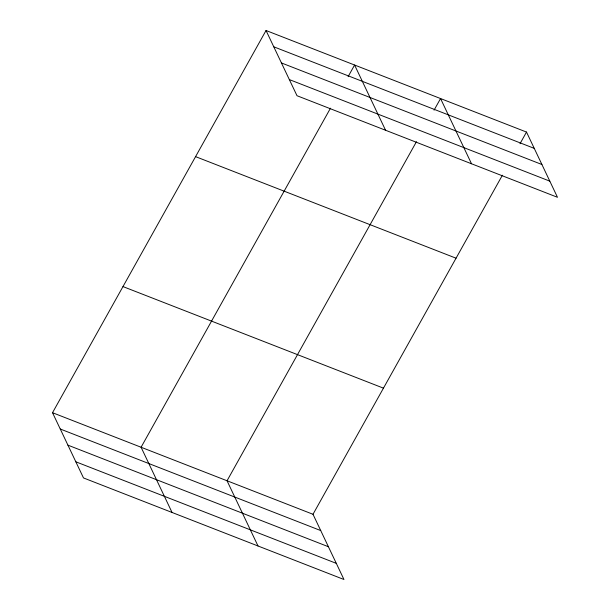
<?xml version="1.0" encoding="UTF-8"?>
<svg xmlns="http://www.w3.org/2000/svg" width="610" height="610" viewBox="0 0 610 610"><rect width="100%" height="100%" fill="white"/><g stroke="black" fill="none" stroke-linecap="round" stroke-linejoin="round"><path stroke-width="0.91" d="M52.521 412.711L312.999 514.283L343.964 579.5L83.494 477.935L52.521 412.711L266.036 30.5L526.506 132.065L557.479 197.289L297.001 95.717L266.036 30.5M330.49 108.183L141.085 447.244L172.05 512.469M348.104 76.646L354.593 65.034L385.566 130.25M416.447 141.703L227.042 480.764L258.007 545.98M434.061 110.166L440.55 98.553L471.522 163.77M312.999 514.283L502.404 175.215M520.017 143.685L526.506 132.065M273.776 46.802L534.246 148.367M281.439 62.944L541.916 164.509M289.338 79.575L549.808 181.147M195.574 156.633L456.051 258.198M122.984 286.586L383.454 388.151M60.26 429.013L320.738 530.578M67.931 445.155L328.401 546.728M75.823 461.793L336.301 563.358"/></g></svg>
